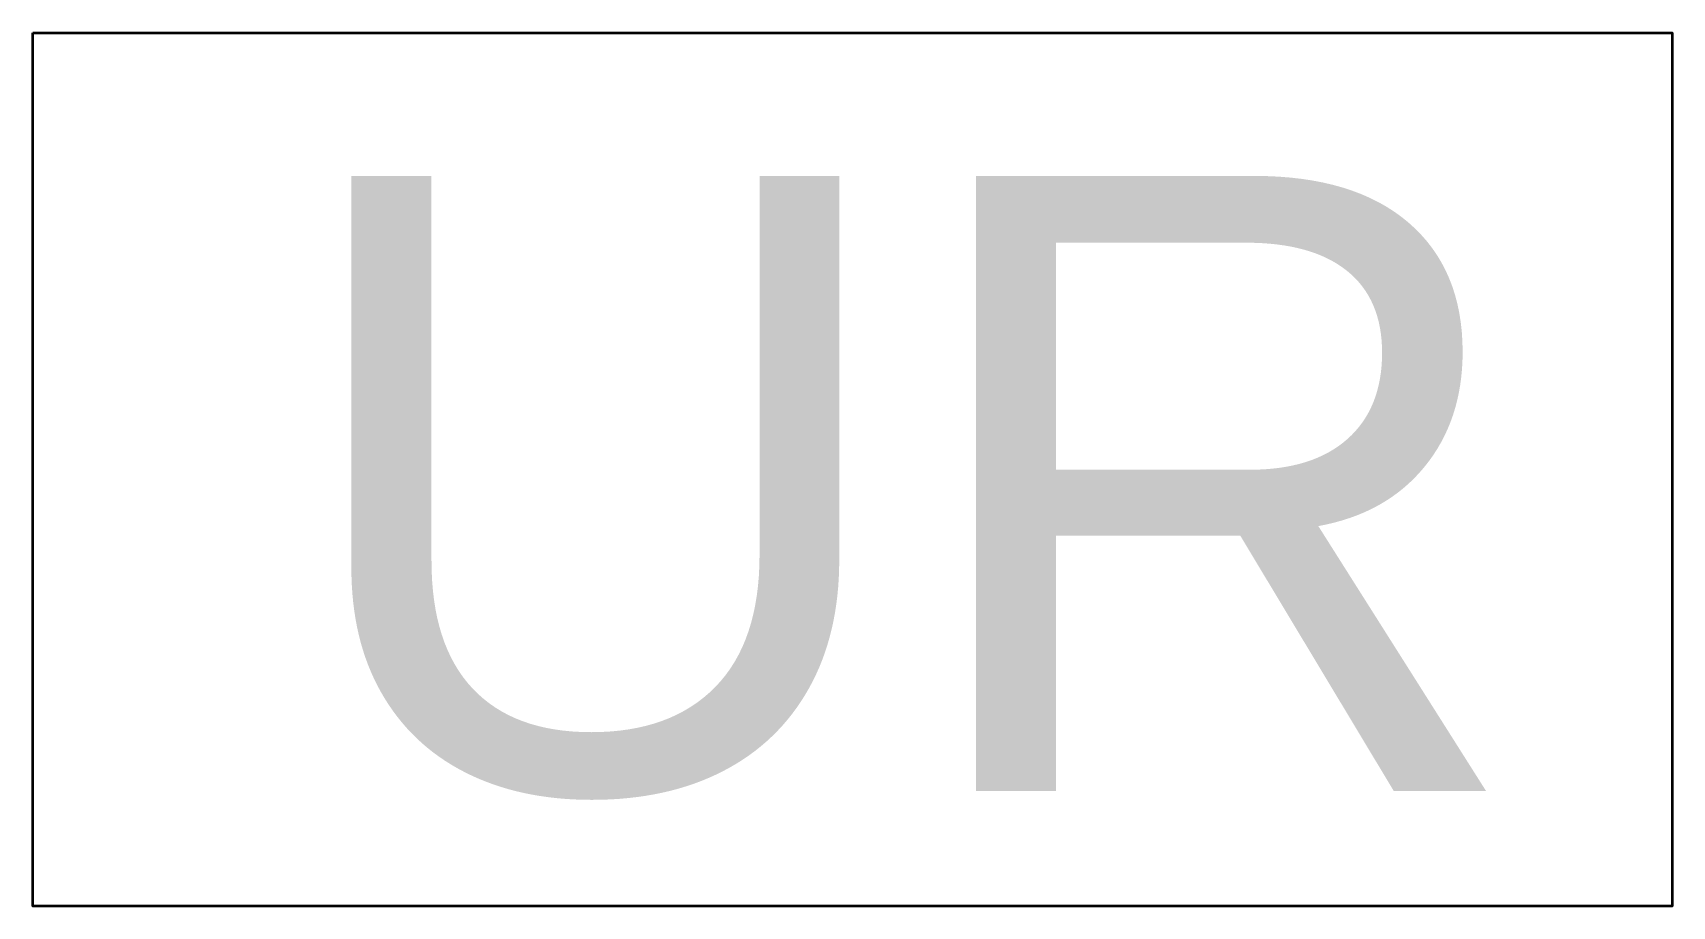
# Model space of a CAD drawing. Header units: feet. Extents: x -1.59 to 1.59, y -0.85 to 0.85.
import ezdxf

# ---------------------------------------------------------------- set-up
doc = ezdxf.new("R2010")
doc.units = ezdxf.units.FT
doc.header["$MEASUREMENT"] = 0
doc.layers.get('0').update_dxf_attribs({"lineweight": 35})
doc.layers.add('TEXT', color=7, linetype='Continuous', lineweight=5)
doc.styles.add('PDF Arial', font='arial.ttf')

# ---------------------------------------------------------------- blocks, each defined once
blk = doc.blocks.new('A$C76370ce1')
blk.add_lwpolyline([(0, 0.08469), (0.159, 0.08469), (0.159, 0), (0, 0)], close=True)
at = {"layer": 'TEXT', "style": 'PDF Arial'}
blk.add_text('UR', height=0.059652, dxfattribs=at).set_placement((0.02447, 0.01116))

msp = doc.modelspace()

# ---------------------------------------------------------------- block references
at = {"xscale": 20, "yscale": 20, "zscale": 20}
msp.add_blockref('A$C76370ce1', (-1.59, -0.8469), dxfattribs=at)

doc.saveas('drawing.dxf')
